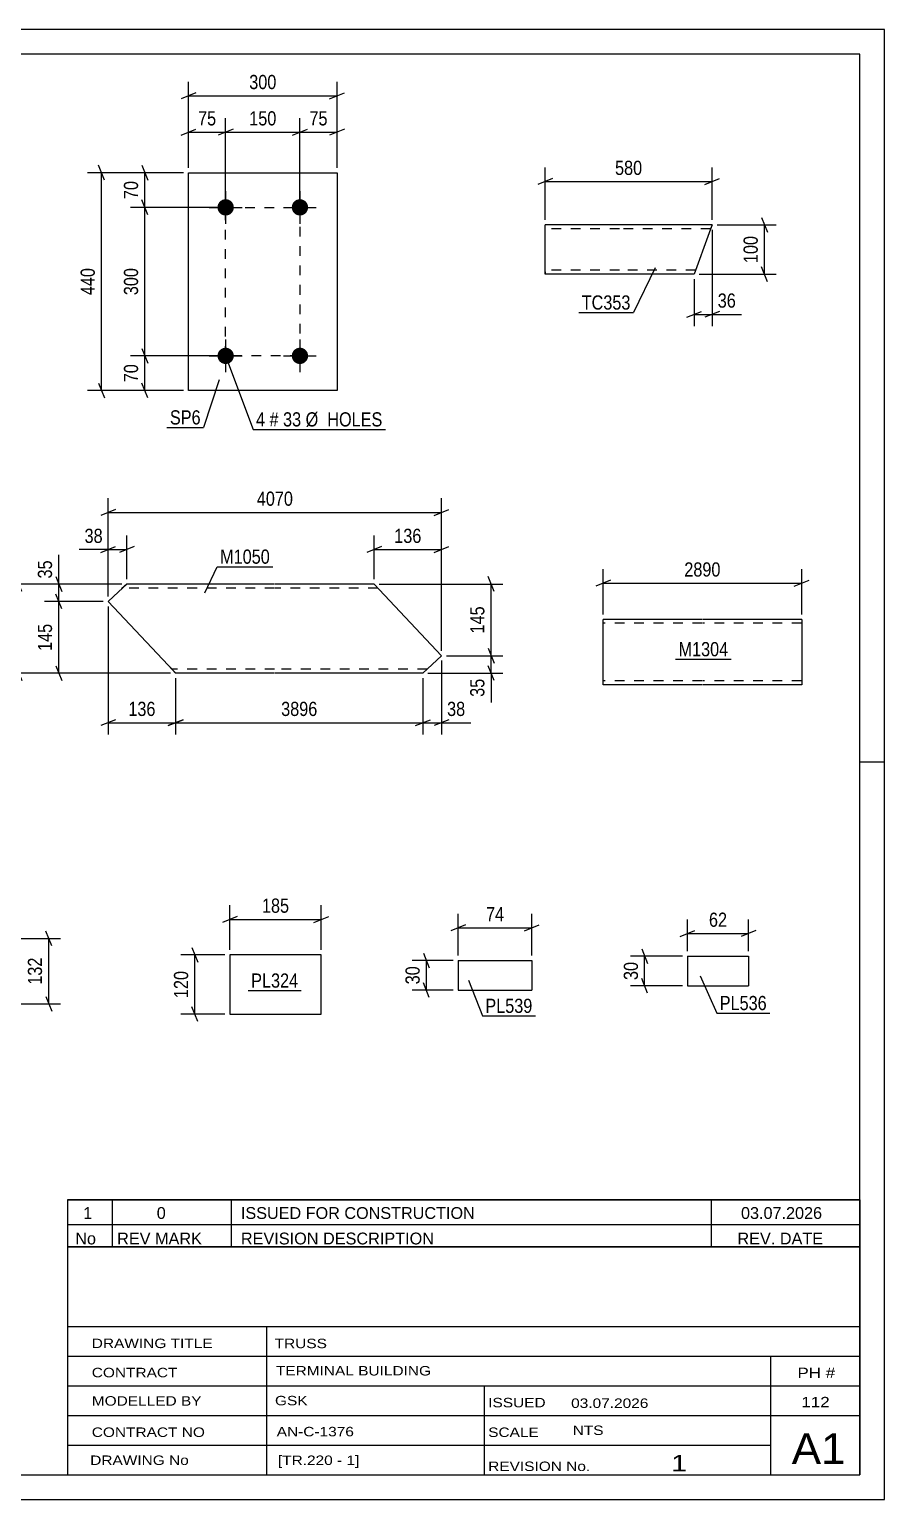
# Model space of a CAD drawing. Header units: millimetres. Extents: x 0 to 420, y 0 to 297.
# Drawn here: x 247.3 to 420, y 0 to 297 of the extents above; entities that cross this region are included whole.
import ezdxf

# ---------------------------------------------------------------- set-up
doc = ezdxf.new("R2010")
doc.units = ezdxf.units.MM
doc.linetypes.add('DXK_LINE_DOT2', pattern=[3.9198, 1.9599, -1.9599])
doc.styles.add('Arial Narrow', font='ARIALN.TTF', dxfattribs={"height": 0.2})

# ---------------------------------------------------------------- blocks, each defined once
blk = doc.blocks.new('Unknown-761545509-1163')
at = {"color": 5, "linetype": 'Continuous'}
for p, q in [((420, 297), (0, 297)), ((420, 0), (420, 297)), ((415, 292), (5, 292)), ((415, 5), (415, 292)), ((420, 149), (415, 149)), ((5, 5), (415, 5)), ((0, 0), (420, 0))]:
    blk.add_line(p, q, dxfattribs=at)
blk = doc.blocks.new('Unknown-761545509-11585')
at = {"color": 7, "linetype": 'Continuous'}
for p, q in [((255, 51.05), (255, 5)), ((255, 51.05), (415, 51.05)), ((415, 51), (415, 5)), ((255, 35), (415, 35)), ((295.14, 35), (295.14, 5)), ((255, 29), (415, 29)), ((397, 5.05), (397, 29.05)), ((255, 23), (415, 23)), ((339.14, 23), (339.14, 5)), ((255, 17), (415, 17)), ((255, 11), (397, 11)), ((255, 5), (415, 5))]:
    blk.add_line(p, q, dxfattribs=at)
at = {"color": 7, "style": 'Arial Narrow'}
for s, height, width, p in [('DRAWING TITLE', 1.9089, 1.425378, (259.88, 30.61)), ('TRUSS', 1.909, 1.425378, (296.81, 30.59)), ('TERMINAL BUILDING', 1.9089, 1.425378, (297.06, 25.07)), ('CONTRACT', 1.909, 1.425378, (259.88, 24.71)), ('MODELLED BY', 1.9089, 1.425378, (259.88, 18.98)), ('GSK', 1.909, 1.425378, (296.88, 19.04)), ('ISSUED', 1.909, 1.425378, (339.94, 18.64)), ('03.07.2026', 1.909, 1.425378, (356.69, 18.52)), ('CONTRACT NO', 1.9089, 1.425378, (259.88, 12.66)), ('AN-C-1376', 1.909, 1.425378, (297.23, 12.78)), ('SCALE', 1.909, 1.425378, (339.94, 12.65)), ('A1', 6.204, 1.25, (401.24, 7.2)), ('DRAWING No', 1.909, 1.425378, (259.56, 7)), ('[TR.220 - 1]', 1.9089, 1.425378, (297.46, 6.99)), ('1', 3.34, 1.5, (376.91, 5.68)), ('REVISION No.', 1.9089, 1.425378, (339.94, 5.77))]:
    blk.add_text(s, height=height, dxfattribs=dict(at, width=width)).set_placement(p)
at = {"color": 7, "linetype": 'Continuous', "style": 'Arial Narrow'}
for s, height, width, p in [('PH #', 2.1, 1.42538, (402.4, 24.55)), ('112', 2.1, 1.42538, (403.19, 18.65)), ('NTS', 1.909, 1.425378, (357, 13.05))]:
    blk.add_text(s, height=height, dxfattribs=dict(at, width=width)).set_placement(p)
blk = doc.blocks.new('Unknown-761545509-11586')
at = {"color": 7, "linetype": 'Continuous'}
for p, q in [((255, 60.55), (415, 60.55)), ((415, 60.55), (255, 60.55)), ((255, 60.55), (255, 55.55)), ((264, 60.55), (264, 55.55)), ((288, 60.55), (288, 55.55)), ((385, 60.55), (385, 55.55)), ((415, 60.55), (415, 55.55)), ((255, 55.55), (415, 55.55)), ((255, 55.55), (255, 51.05)), ((255, 55.55), (415, 55.55)), ((264, 55.55), (264, 51.05)), ((288, 55.55), (288, 51.05)), ((385, 55.55), (385, 51.05)), ((415, 55.55), (415, 51.05)), ((415, 51.05), (255, 51.05))]:
    blk.add_line(p, q, dxfattribs=at)
at = {"color": 7, "linetype": 'Continuous', "style": 'Arial Narrow'}
for s, height, width, p in [('1', 2.39, 1.196471, (258.16, 56.7)), ('0', 2.39, 1.196471, (273, 56.7)), ('ISSUED FOR CONSTRUCTION', 2.3861, 1.196471, (290, 56.7)), ('03.07.2026', 2.386, 1.196471, (391, 56.7)), ('No', 2.386, 1.2, (256.54, 51.55)), ('REV MARK', 2.386, 1.2, (265, 51.55)), ('REVISION DESCRIPTION', 2.3861, 1.2, (290, 51.55)), ('REV. DATE', 2.386, 1.2, (390.28, 51.55))]:
    blk.add_text(s, height=height, dxfattribs=dict(at, width=width)).set_placement(p)
blk = doc.blocks.new('Part-761545509-10624 - 10619')
at = {"color": 2, "linetype": 'Continuous'}
for p, q in [((366.44, 257.53), (351.44, 257.53)), ((351.44, 247.53), (351.44, 257.53)), ((385.18, 257.53), (366.54, 257.53)), ((384.59, 255.93), (381.54, 247.53)), ((385.18, 257.53), (384.59, 255.93)), ((366.44, 247.53), (351.44, 247.53)), ((381.54, 247.53), (366.54, 247.53))]:
    blk.add_line(p, q, dxfattribs=at)
at = {"color": 7, "linetype": 'DXK_LINE_DOT2'}
for p, q in [((366.44, 256.73), (351.44, 256.73)), ((384.88, 256.73), (366.54, 256.73)), ((385.13, 257.41), (384.59, 255.93)), ((366.44, 248.33), (351.44, 248.33)), ((351.44, 248), (351.44, 247.53)), ((381.83, 248.33), (366.54, 248.33))]:
    blk.add_line(p, q, dxfattribs=at)
blk = doc.blocks.new('Part-761545509-7765 - 7764')
at = {"color": 2, "linetype": 'Continuous'}
for p, q in [((266.96, 184.95), (265.26, 183.35)), ((296.81, 184.95), (266.96, 184.95)), ((316.91, 184.95), (296.91, 184.95)), ((316.91, 184.95), (330.52, 170.48)), ((265.26, 183.35), (263.2, 181.42)), ((275.31, 168.55), (263.2, 181.42)), ((326.76, 166.95), (330.52, 170.48)), ((276.81, 166.95), (275.31, 168.55)), ((296.81, 166.95), (276.81, 166.95)), ((326.76, 166.95), (296.91, 166.95))]:
    blk.add_line(p, q, dxfattribs=at)
at = {"color": 7, "linetype": 'DXK_LINE_DOT2'}
for p, q in [((266.96, 184.95), (265.91, 183.96)), ((296.81, 184.15), (266.11, 184.15)), ((317.66, 184.15), (296.91, 184.15)), ((276.7, 167.07), (275.31, 168.55)), ((296.81, 167.75), (276.06, 167.75)), ((327.61, 167.75), (296.91, 167.75))]:
    blk.add_line(p, q, dxfattribs=at)
blk = doc.blocks.new('Part-761545509-7749 - 7748')
at = {"color": 2, "linetype": 'Continuous'}
for p, q in [((383.16, 177.82), (363.16, 177.82)), ((363.16, 166.22), (363.16, 177.82)), ((403.26, 177.82), (383.26, 177.82)), ((403.26, 177.82), (403.26, 177.7)), ((403.26, 177.7), (403.26, 164.62)), ((363.16, 164.62), (363.16, 166.22)), ((383.16, 164.62), (363.16, 164.62)), ((403.26, 164.62), (383.26, 164.62))]:
    blk.add_line(p, q, dxfattribs=at)
at = {"color": 7, "linetype": 'DXK_LINE_DOT2'}
for p, q in [((383.16, 177.02), (363.16, 177.02)), ((403.26, 177.02), (383.26, 177.02)), ((363.16, 164.74), (363.16, 166.22)), ((363.16, 165.42), (363.16, 165.48)), ((383.16, 165.42), (363.16, 165.42)), ((403.26, 165.42), (383.26, 165.42)), ((403.26, 165.42), (403.26, 165.48))]:
    blk.add_line(p, q, dxfattribs=at)
blk = doc.blocks.new('Bolt-761545509-7835 - 7833')
at = {"linetype": 'Continuous'}
for points in [[(286.92, 262.7, -1), (286.92, 259.4, -1)], [(301.92, 262.7, -1), (301.92, 259.4, -1)], [(286.92, 232.7, -1), (286.92, 229.4, -1)], [(301.92, 232.7, -1), (301.92, 229.4, -1)]]:
    blk.add_hatch(color=1, dxfattribs=at).paths.add_polyline_path(points)
at = {"color": 1, "linetype": 'Continuous'}
for p, q in [((286.92, 264.35), (286.92, 257.75)), ((301.92, 264.35), (301.92, 257.75)), ((283.62, 261.05), (290.22, 261.05)), ((298.62, 261.05), (305.22, 261.05)), ((286.92, 234.35), (286.92, 227.75)), ((301.92, 234.35), (301.92, 227.75)), ((283.62, 231.05), (290.22, 231.05)), ((298.62, 231.05), (305.22, 231.05))]:
    blk.add_line(p, q, dxfattribs=at)
blk = doc.blocks.new('Part-761545509-7834 - 7833')
at = {"color": 2, "linetype": 'Continuous'}
for p, q in [((279.42, 224.05), (279.42, 268.05)), ((279.42, 268.05), (309.42, 268.05)), ((309.42, 268.05), (309.42, 224.05)), ((309.42, 224.05), (279.42, 224.05))]:
    blk.add_line(p, q, dxfattribs=at)
blk = doc.blocks.new('Part-761545509-7890 - 7889')
at = {"color": 2, "linetype": 'Continuous'}
for p, q in [((287.75, 110.05), (287.75, 98.05)), ((306.23, 110.05), (287.75, 110.05)), ((306.23, 98.05), (306.23, 110.05)), ((287.75, 98.05), (306.23, 98.05))]:
    blk.add_line(p, q, dxfattribs=at)
blk = doc.blocks.new('Part-761545509-7904 - 7903')
at = {"color": 2, "linetype": 'Continuous'}
for p, q in [((380.2, 109.78), (380.2, 103.78)), ((380.2, 109.78), (392.51, 109.78)), ((392.51, 109.78), (392.51, 103.78)), ((380.2, 103.78), (392.51, 103.78))]:
    blk.add_line(p, q, dxfattribs=at)
blk = doc.blocks.new('Part-761545509-7912 - 7911')
at = {"color": 2, "linetype": 'Continuous'}
for p, q in [((333.89, 108.91), (333.89, 102.91)), ((333.89, 108.91), (348.77, 108.91)), ((348.77, 108.91), (348.77, 102.91)), ((333.89, 102.91), (348.77, 102.91))]:
    blk.add_line(p, q, dxfattribs=at)
blk = doc.blocks.new('Rectangle-761545509-9898 - 7833')
at = {"color": 1, "linetype": 'DXK_LINE_DOT2'}
blk.add_lwpolyline([(286.92, 261.05), (301.92, 261.05), (301.92, 231.05), (286.92, 231.05), (286.92, 261.05)], close=True, dxfattribs=at)
blk = doc.blocks.new('StraightDimension-761545509-10675 - 10619')
at = {"color": 7, "linetype": 'Continuous'}
for p, q in [((351.44, 258.53), (351.44, 269.1)), ((385.18, 258.53), (385.18, 269.1)), ((352.94, 266.85), (349.94, 265.65)), ((351.44, 266.25), (385.18, 266.25)), ((383.68, 265.65), (386.68, 266.85))]:
    blk.add_line(p, q, dxfattribs=at)
at = {"color": 0}
blk.add_wipeout([(371.65, 267), (371.65, 271.2), (364.96, 271.2), (364.96, 267)], dxfattribs=at)
at = {"color": 3, "style": 'Arial Narrow'}
blk.add_text('580', height=2.863, dxfattribs=at).set_placement((365.56, 267.6))
blk = doc.blocks.new('StraightDimension-761545509-10686 - 10619')
at = {"color": 7, "linetype": 'Continuous'}
for p, q in [((385.18, 256.53), (385.18, 237.04)), ((381.54, 246.53), (381.54, 237.04)), ((380.04, 238.84), (383.04, 240.04)), ((381.54, 239.44), (385.18, 239.44)), ((386.68, 240.04), (383.68, 238.84))]:
    blk.add_line(p, q, dxfattribs=at)
at = {"color": 0}
blk.add_wipeout([(390.56, 240.19), (390.56, 244.39), (385.7, 244.39), (385.7, 240.19)], dxfattribs=at)
at = {"color": 7, "linetype": 'Continuous'}
blk.add_line((385.18, 239.44), (391.08, 239.44), dxfattribs=at)
blk.add_line((385.18, 239.44), (391.08, 239.44), dxfattribs=at)
at = {"color": 3, "style": 'Arial Narrow'}
blk.add_text('36', height=2.863, dxfattribs=at).set_placement((386.3, 240.79))
blk = doc.blocks.new('StraightDimension-761545509-10701 - 10619')
at = {"color": 7, "linetype": 'Continuous'}
for p, q in [((395.13, 259.03), (396.33, 256.03)), ((386.18, 257.53), (398.13, 257.53)), ((395.73, 247.53), (395.73, 257.53)), ((382.54, 247.53), (398.13, 247.53)), ((396.33, 246.03), (395.13, 249.03))]:
    blk.add_line(p, q, dxfattribs=at)
at = {"color": 0}
blk.add_wipeout([(394.98, 255.87), (390.78, 255.87), (390.78, 249.19), (394.98, 249.19)], dxfattribs=at)
at = {"color": 3, "style": 'Arial Narrow'}
blk.add_text('100', height=2.863, rotation=90.0002, dxfattribs=at).set_placement((394.38, 249.79))
blk = doc.blocks.new('StraightDimension-761545509-10763 - 10666')
at = {"color": 7, "linetype": 'Continuous'}
for p, q in [((241.41, 113.35), (253.58, 113.35)), ((251.78, 111.85), (250.58, 114.85)), ((251.18, 100.15), (251.18, 113.35)), ((250.58, 101.65), (251.78, 98.65)), ((236.6, 100.15), (253.58, 100.15))]:
    blk.add_line(p, q, dxfattribs=at)
at = {"color": 0}
blk.add_wipeout([(250.43, 110.09), (246.23, 110.09), (246.23, 103.41), (250.43, 103.41)], dxfattribs=at)
at = {"color": 3, "style": 'Arial Narrow'}
blk.add_text('132', height=2.863, rotation=90.0002, dxfattribs=at).set_placement((249.83, 104.01))
blk = doc.blocks.new('StraightDimension-761545509-8070 - 7764')
at = {"color": 7, "linetype": 'Continuous'}
for p, q in [((331.52, 170.48), (342.92, 170.48)), ((339.92, 171.98), (341.12, 168.98)), ((340.52, 166.95), (340.52, 170.48)), ((327.76, 166.95), (342.92, 166.95)), ((341.12, 165.45), (339.92, 168.45))]:
    blk.add_line(p, q, dxfattribs=at)
at = {"color": 0}
blk.add_wipeout([(339.77, 166.43), (335.57, 166.43), (335.57, 161.57), (339.77, 161.57)], dxfattribs=at)
at = {"color": 7, "linetype": 'Continuous'}
blk.add_line((340.52, 166.95), (340.52, 161.04), dxfattribs=at)
blk.add_line((340.52, 166.95), (340.52, 161.04), dxfattribs=at)
at = {"color": 3, "style": 'Arial Narrow'}
blk.add_text('35', height=2.863, rotation=90.0002, dxfattribs=at).set_placement((339.17, 162.17))
blk = doc.blocks.new('StraightDimension-761545509-8062 - 7764')
at = {"color": 7, "linetype": 'Continuous'}
for p, q in [((262.2, 181.42), (250.35, 181.42)), ((253.8, 179.92), (252.6, 182.92)), ((253.2, 166.95), (253.2, 181.42)), ((275.81, 166.95), (250.35, 166.95)), ((252.6, 168.45), (253.8, 165.45))]:
    blk.add_line(p, q, dxfattribs=at)
at = {"color": 0}
blk.add_wipeout([(252.45, 177.53), (248.25, 177.53), (248.25, 170.84), (252.45, 170.84)], dxfattribs=at)
at = {"color": 3, "style": 'Arial Narrow'}
blk.add_text('145', height=2.863, rotation=90.0002, dxfattribs=at).set_placement((251.85, 171.44))
blk = doc.blocks.new('StraightDimension-761545509-10343 - 7764')
at = {"color": 7, "linetype": 'Continuous'}
for p, q in [((276.81, 165.95), (276.81, 154.55)), ((326.76, 165.95), (326.76, 154.55)), ((278.31, 157.55), (275.31, 156.35)), ((325.26, 156.35), (328.26, 157.55)), ((276.81, 156.95), (326.76, 156.95))]:
    blk.add_line(p, q, dxfattribs=at)
at = {"color": 0}
blk.add_wipeout([(306.04, 157.7), (306.04, 161.9), (297.53, 161.9), (297.53, 157.7)], dxfattribs=at)
at = {"color": 3, "style": 'Arial Narrow'}
blk.add_text('3896', height=2.863, dxfattribs=at).set_placement((298.13, 158.3))
blk = doc.blocks.new('StraightDimension-761545509-8057 - 7764')
at = {"color": 7, "linetype": 'Continuous'}
for p, q in [((263.2, 182.42), (263.2, 194.76)), ((266.96, 185.95), (266.96, 194.76)), ((261.7, 191.31), (264.7, 192.51)), ((263.2, 191.91), (266.96, 191.91)), ((268.46, 192.51), (265.46, 191.31))]:
    blk.add_line(p, q, dxfattribs=at)
at = {"color": 0}
blk.add_wipeout([(262.68, 192.66), (262.68, 196.86), (257.82, 196.86), (257.82, 192.66)], dxfattribs=at)
at = {"color": 7, "linetype": 'Continuous'}
blk.add_line((263.2, 191.91), (257.3, 191.91), dxfattribs=at)
blk.add_line((263.2, 191.91), (257.3, 191.91), dxfattribs=at)
at = {"color": 3, "style": 'Arial Narrow'}
blk.add_text('38', height=2.863, dxfattribs=at).set_placement((258.42, 193.26))
blk = doc.blocks.new('StraightDimension-761545509-10344 - 7764')
at = {"color": 7, "linetype": 'Continuous'}
for p, q in [((263.2, 180.42), (263.2, 154.55)), ((276.81, 165.95), (276.81, 154.55)), ((264.7, 157.55), (261.7, 156.35)), ((275.31, 156.35), (278.31, 157.55)), ((263.2, 156.95), (276.81, 156.95))]:
    blk.add_line(p, q, dxfattribs=at)
at = {"color": 0}
blk.add_wipeout([(273.35, 157.7), (273.35, 161.9), (266.66, 161.9), (266.66, 157.7)], dxfattribs=at)
at = {"color": 3, "style": 'Arial Narrow'}
blk.add_text('136', height=2.863, dxfattribs=at).set_placement((267.26, 158.3))
blk = doc.blocks.new('StraightDimension-761545509-8069 - 7764')
at = {"color": 7, "linetype": 'Continuous'}
for p, q in [((317.91, 184.95), (342.92, 184.95)), ((341.12, 183.45), (339.92, 186.45)), ((340.52, 170.48), (340.52, 184.95)), ((331.52, 170.48), (342.92, 170.48)), ((339.92, 171.98), (341.12, 168.98))]:
    blk.add_line(p, q, dxfattribs=at)
at = {"color": 0}
blk.add_wipeout([(339.77, 181.06), (335.57, 181.06), (335.57, 174.37), (339.77, 174.37)], dxfattribs=at)
at = {"color": 3, "style": 'Arial Narrow'}
blk.add_text('145', height=2.863, rotation=90.0002, dxfattribs=at).set_placement((339.17, 174.97))
blk = doc.blocks.new('StraightDimension-761545509-8061 - 7764')
at = {"color": 7, "linetype": 'Continuous'}
for p, q in [((265.96, 184.95), (250.35, 184.95)), ((252.6, 186.45), (253.8, 183.45)), ((253.2, 181.42), (253.2, 184.95)), ((262.2, 181.42), (250.35, 181.42)), ((253.8, 179.92), (252.6, 182.92))]:
    blk.add_line(p, q, dxfattribs=at)
at = {"color": 0}
blk.add_wipeout([(252.45, 190.33), (248.25, 190.33), (248.25, 185.48), (252.45, 185.48)], dxfattribs=at)
at = {"color": 7, "linetype": 'Continuous'}
blk.add_line((253.2, 184.95), (253.2, 190.86), dxfattribs=at)
blk.add_line((253.2, 184.95), (253.2, 190.86), dxfattribs=at)
at = {"color": 3, "style": 'Arial Narrow'}
blk.add_text('35', height=2.863, rotation=90.0002, dxfattribs=at).set_placement((251.85, 186.08))
blk = doc.blocks.new('StraightDimension-761545509-8053 - 7764')
at = {"color": 7, "linetype": 'Continuous'}
for p, q in [((316.91, 185.95), (316.91, 194.76)), ((330.52, 171.48), (330.52, 194.76)), ((318.41, 192.51), (315.41, 191.31)), ((316.91, 191.91), (330.52, 191.91)), ((329.02, 191.31), (332.02, 192.51))]:
    blk.add_line(p, q, dxfattribs=at)
at = {"color": 0}
blk.add_wipeout([(327.06, 192.66), (327.06, 196.86), (320.37, 196.86), (320.37, 192.66)], dxfattribs=at)
at = {"color": 3, "style": 'Arial Narrow'}
blk.add_text('136', height=2.863, dxfattribs=at).set_placement((320.97, 193.26))
blk = doc.blocks.new('StraightDimension-761545509-8077 - 7764')
at = {"color": 7, "linetype": 'Continuous'}
for p, q in [((263.2, 182.42), (263.2, 202.27)), ((330.52, 171.48), (330.52, 202.27)), ((264.7, 200.02), (261.7, 198.82)), ((263.2, 199.42), (330.52, 199.42)), ((329.02, 198.82), (332.02, 200.02))]:
    blk.add_line(p, q, dxfattribs=at)
at = {"color": 0}
blk.add_wipeout([(301.12, 200.17), (301.12, 204.37), (292.61, 204.37), (292.61, 200.17)], dxfattribs=at)
at = {"color": 3, "style": 'Arial Narrow'}
blk.add_text('4070', height=2.863, dxfattribs=at).set_placement((293.21, 200.77))
blk = doc.blocks.new('StraightDimension-761545509-10112 - 7764')
at = {"color": 7, "linetype": 'Continuous'}
for p, q in [((265.96, 184.95), (242.32, 184.95)), ((245.77, 183.45), (244.57, 186.45)), ((245.17, 166.95), (245.17, 184.95)), ((275.81, 166.95), (242.32, 166.95)), ((244.57, 168.45), (245.77, 165.45))]:
    blk.add_line(p, q, dxfattribs=at)
at = {"color": 0}
blk.add_wipeout([(244.42, 179.29), (240.22, 179.29), (240.22, 172.61), (244.42, 172.61)], dxfattribs=at)
at = {"color": 3, "style": 'Arial Narrow'}
blk.add_text('180', height=2.863, rotation=90.0002, dxfattribs=at).set_placement((243.82, 173.21))
blk = doc.blocks.new('StraightDimension-761545509-10342 - 7764')
at = {"color": 7, "linetype": 'Continuous'}
for p, q in [((330.52, 169.48), (330.52, 154.55)), ((326.76, 165.95), (326.76, 154.55)), ((325.26, 156.35), (328.26, 157.55)), ((332.02, 157.55), (329.02, 156.35)), ((326.76, 156.95), (330.52, 156.95))]:
    blk.add_line(p, q, dxfattribs=at)
at = {"color": 0}
blk.add_wipeout([(335.9, 157.7), (335.9, 161.9), (331.04, 161.9), (331.04, 157.7)], dxfattribs=at)
at = {"color": 7, "linetype": 'Continuous'}
blk.add_line((330.52, 156.95), (336.42, 156.95), dxfattribs=at)
blk.add_line((330.52, 156.95), (336.42, 156.95), dxfattribs=at)
at = {"color": 3, "style": 'Arial Narrow'}
blk.add_text('38', height=2.863, dxfattribs=at).set_placement((331.64, 158.3))
blk = doc.blocks.new('StraightDimension-761545509-8011 - 7748')
at = {"color": 7, "linetype": 'Continuous'}
for p, q in [((363.16, 178.82), (363.16, 187.97)), ((403.26, 178.82), (403.26, 187.97)), ((364.66, 185.72), (361.66, 184.52)), ((363.16, 185.12), (403.26, 185.12)), ((401.76, 184.52), (404.76, 185.72))]:
    blk.add_line(p, q, dxfattribs=at)
at = {"color": 0}
blk.add_wipeout([(387.47, 185.87), (387.47, 190.07), (378.95, 190.07), (378.95, 185.87)], dxfattribs=at)
at = {"color": 3, "style": 'Arial Narrow'}
blk.add_text('2890', height=2.863, dxfattribs=at).set_placement((379.55, 186.47))
blk = doc.blocks.new('StraightDimension-761545509-8145 - 7833')
at = {"color": 7, "linetype": 'Continuous'}
for p, q in [((278.42, 268.05), (267.73, 268.05)), ((269.98, 269.55), (271.18, 266.55)), ((270.58, 261.05), (270.58, 268.05)), ((271.18, 259.55), (269.98, 262.55)), ((285.92, 261.05), (267.73, 261.05))]:
    blk.add_line(p, q, dxfattribs=at)
at = {"color": 0}
blk.add_wipeout([(269.83, 266.98), (265.63, 266.98), (265.63, 262.12), (269.83, 262.12)], dxfattribs=at)
at = {"color": 3, "style": 'Arial Narrow'}
blk.add_text('70', height=2.863, rotation=90.0002, dxfattribs=at).set_placement((269.23, 262.72))
blk = doc.blocks.new('StraightDimension-761545509-8161 - 7833')
at = {"color": 7, "linetype": 'Continuous'}
for p, q in [((300.42, 275.65), (303.42, 276.85)), ((301.92, 262.05), (301.92, 279.1)), ((301.92, 276.25), (309.42, 276.25)), ((310.92, 276.85), (307.92, 275.65)), ((309.42, 269.05), (309.42, 279.1))]:
    blk.add_line(p, q, dxfattribs=at)
at = {"color": 0}
blk.add_wipeout([(308.1, 277), (308.1, 281.2), (303.24, 281.2), (303.24, 277)], dxfattribs=at)
at = {"color": 3, "style": 'Arial Narrow'}
blk.add_text('75', height=2.863, dxfattribs=at).set_placement((303.84, 277.6))
blk = doc.blocks.new('StraightDimension-761545509-8157 - 7833')
at = {"color": 7, "linetype": 'Continuous'}
for p, q in [((278.42, 268.05), (258.99, 268.05)), ((262.44, 266.55), (261.24, 269.55)), ((261.84, 224.05), (261.84, 268.05)), ((278.42, 224.05), (258.99, 224.05)), ((261.24, 225.55), (262.44, 222.55))]:
    blk.add_line(p, q, dxfattribs=at)
at = {"color": 0}
blk.add_wipeout([(261.09, 249.39), (256.89, 249.39), (256.89, 242.71), (261.09, 242.71)], dxfattribs=at)
at = {"color": 3, "style": 'Arial Narrow'}
blk.add_text('440', height=2.863, rotation=90.0002, dxfattribs=at).set_placement((260.49, 243.31))
blk = doc.blocks.new('StraightDimension-761545509-8146 - 7833')
at = {"color": 7, "linetype": 'Continuous'}
for p, q in [((271.18, 259.55), (269.98, 262.55)), ((285.92, 261.05), (267.73, 261.05)), ((270.58, 231.05), (270.58, 261.05)), ((269.98, 232.55), (271.18, 229.55)), ((285.92, 231.05), (267.73, 231.05))]:
    blk.add_line(p, q, dxfattribs=at)
at = {"color": 0}
blk.add_wipeout([(269.83, 249.39), (265.63, 249.39), (265.63, 242.71), (269.83, 242.71)], dxfattribs=at)
at = {"color": 3, "style": 'Arial Narrow'}
blk.add_text('300', height=2.863, rotation=90.0002, dxfattribs=at).set_placement((269.23, 243.31))
blk = doc.blocks.new('StraightDimension-761545509-8147 - 7833')
at = {"color": 7, "linetype": 'Continuous'}
for p, q in [((269.98, 232.55), (271.18, 229.55)), ((285.92, 231.05), (267.73, 231.05)), ((270.58, 224.05), (270.58, 231.05)), ((278.42, 224.05), (267.73, 224.05)), ((271.18, 222.55), (269.98, 225.55))]:
    blk.add_line(p, q, dxfattribs=at)
at = {"color": 0}
blk.add_wipeout([(269.83, 229.98), (265.63, 229.98), (265.63, 225.12), (269.83, 225.12)], dxfattribs=at)
at = {"color": 3, "style": 'Arial Narrow'}
blk.add_text('70', height=2.863, rotation=90.0002, dxfattribs=at).set_placement((269.23, 225.72))
blk = doc.blocks.new('StraightDimension-761545509-8162 - 7833')
at = {"color": 7, "linetype": 'Continuous'}
for p, q in [((288.42, 276.85), (285.42, 275.65)), ((286.92, 262.05), (286.92, 279.1)), ((286.92, 276.25), (301.92, 276.25)), ((300.42, 275.65), (303.42, 276.85)), ((301.92, 262.05), (301.92, 279.1))]:
    blk.add_line(p, q, dxfattribs=at)
at = {"color": 0}
blk.add_wipeout([(297.76, 277), (297.76, 281.2), (291.08, 281.2), (291.08, 277)], dxfattribs=at)
at = {"color": 3, "style": 'Arial Narrow'}
blk.add_text('150', height=2.863, dxfattribs=at).set_placement((291.68, 277.6))
blk = doc.blocks.new('StraightDimension-761545509-8163 - 7833')
at = {"color": 7, "linetype": 'Continuous'}
for p, q in [((277.92, 275.65), (280.92, 276.85)), ((279.42, 269.05), (279.42, 279.1)), ((279.42, 276.25), (286.92, 276.25)), ((288.42, 276.85), (285.42, 275.65)), ((286.92, 262.05), (286.92, 279.1))]:
    blk.add_line(p, q, dxfattribs=at)
at = {"color": 0}
blk.add_wipeout([(285.6, 277), (285.6, 281.2), (280.74, 281.2), (280.74, 277)], dxfattribs=at)
at = {"color": 3, "style": 'Arial Narrow'}
blk.add_text('75', height=2.863, dxfattribs=at).set_placement((281.34, 277.6))
blk = doc.blocks.new('StraightDimension-761545509-8173 - 7833')
at = {"color": 7, "linetype": 'Continuous'}
for p, q in [((279.42, 269.05), (279.42, 286.44)), ((309.42, 269.05), (309.42, 286.44)), ((280.92, 284.19), (277.92, 282.99)), ((279.42, 283.59), (309.42, 283.59)), ((307.92, 282.99), (310.92, 284.19))]:
    blk.add_line(p, q, dxfattribs=at)
at = {"color": 0}
blk.add_wipeout([(297.76, 284.34), (297.76, 288.54), (291.08, 288.54), (291.08, 284.34)], dxfattribs=at)
at = {"color": 3, "style": 'Arial Narrow'}
blk.add_text('300', height=2.863, dxfattribs=at).set_placement((291.68, 284.94))
blk = doc.blocks.new('StraightDimension-761545509-8237 - 7889')
at = {"color": 7, "linetype": 'Continuous'}
for p, q in [((286.75, 110.05), (277.84, 110.05)), ((280.09, 111.55), (281.29, 108.55)), ((280.69, 98.05), (280.69, 110.05)), ((286.75, 98.05), (277.84, 98.05)), ((281.29, 96.55), (280.09, 99.55))]:
    blk.add_line(p, q, dxfattribs=at)
at = {"color": 0}
blk.add_wipeout([(279.94, 107.39), (275.74, 107.39), (275.74, 100.71), (279.94, 100.71)], dxfattribs=at)
at = {"color": 3, "style": 'Arial Narrow'}
blk.add_text('120', height=2.863, rotation=90.0002, dxfattribs=at).set_placement((279.34, 101.31))
blk = doc.blocks.new('StraightDimension-761545509-8241 - 7889')
at = {"color": 7, "linetype": 'Continuous'}
for p, q in [((287.75, 111.05), (287.75, 120.05)), ((306.23, 111.05), (306.23, 120.05)), ((289.25, 117.8), (286.25, 116.6)), ((287.75, 117.2), (306.23, 117.2)), ((304.73, 116.6), (307.73, 117.8))]:
    blk.add_line(p, q, dxfattribs=at)
at = {"color": 0}
blk.add_wipeout([(300.33, 117.95), (300.33, 122.15), (293.65, 122.15), (293.65, 117.95)], dxfattribs=at)
at = {"color": 3, "style": 'Arial Narrow'}
blk.add_text('185', height=2.863, dxfattribs=at).set_placement((294.25, 118.55))
blk = doc.blocks.new('StraightDimension-761545509-8249 - 7903')
at = {"color": 7, "linetype": 'Continuous'}
for p, q in [((380.2, 110.78), (380.2, 117.21)), ((392.51, 110.78), (392.51, 117.21)), ((378.7, 113.76), (381.7, 114.96)), ((380.2, 114.36), (392.51, 114.36)), ((394.01, 114.96), (391.01, 113.76))]:
    blk.add_line(p, q, dxfattribs=at)
at = {"color": 0}
blk.add_wipeout([(388.79, 115.11), (388.79, 119.31), (383.93, 119.31), (383.93, 115.11)], dxfattribs=at)
at = {"color": 3, "style": 'Arial Narrow'}
blk.add_text('62', height=2.863, dxfattribs=at).set_placement((384.53, 115.71))
blk = doc.blocks.new('StraightDimension-761545509-8245 - 7903')
at = {"color": 7, "linetype": 'Continuous'}
for p, q in [((370.94, 111.28), (372.14, 108.28)), ((379.2, 109.78), (368.69, 109.78)), ((371.54, 103.78), (371.54, 109.78)), ((372.14, 102.28), (370.94, 105.28)), ((379.2, 103.78), (368.69, 103.78))]:
    blk.add_line(p, q, dxfattribs=at)
at = {"color": 0}
blk.add_wipeout([(370.79, 109.21), (366.59, 109.21), (366.59, 104.36), (370.79, 104.36)], dxfattribs=at)
at = {"color": 3, "style": 'Arial Narrow'}
blk.add_text('30', height=2.863, rotation=90.0002, dxfattribs=at).set_placement((370.19, 104.96))
blk = doc.blocks.new('StraightDimension-761545509-8253 - 7911')
at = {"color": 7, "linetype": 'Continuous'}
for p, q in [((326.85, 110.41), (328.05, 107.41)), ((332.89, 108.91), (324.6, 108.91)), ((327.45, 102.91), (327.45, 108.91)), ((328.05, 101.41), (326.85, 104.41)), ((332.89, 102.91), (324.6, 102.91))]:
    blk.add_line(p, q, dxfattribs=at)
at = {"color": 0}
blk.add_wipeout([(326.7, 108.34), (322.5, 108.34), (322.5, 103.49), (326.7, 103.49)], dxfattribs=at)
at = {"color": 3, "style": 'Arial Narrow'}
blk.add_text('30', height=2.863, rotation=90.0002, dxfattribs=at).set_placement((326.1, 104.09))
blk = doc.blocks.new('StraightDimension-761545509-8257 - 7911')
at = {"color": 7, "linetype": 'Continuous'}
for p, q in [((335.39, 116.09), (332.39, 114.89)), ((333.89, 109.91), (333.89, 118.34)), ((347.27, 114.89), (350.27, 116.09)), ((348.77, 109.91), (348.77, 118.34)), ((333.89, 115.49), (348.77, 115.49))]:
    blk.add_line(p, q, dxfattribs=at)
at = {"color": 0}
blk.add_wipeout([(343.76, 116.24), (343.76, 120.44), (338.9, 120.44), (338.9, 116.24)], dxfattribs=at)
at = {"color": 3, "style": 'Arial Narrow'}
blk.add_text('74', height=2.863, dxfattribs=at).set_placement((339.5, 116.84))
blk = doc.blocks.new('Mark-761545509-10715 - 10619')
at = {"color": 0}
blk.add_wipeout([(368.69, 240.4), (368.69, 243.4), (358.82, 243.4), (358.82, 240.4)], dxfattribs=at)
blk.add_wipeout([(368.69, 240.4), (368.69, 243.4), (358.82, 243.4), (358.82, 240.4)], dxfattribs=at)
at = {"color": 30, "linetype": 'Continuous'}
for p in [(373.68, 248.81), (358.22, 239.8)]:
    blk.add_line(p, (369.29, 239.8), dxfattribs=at)
at = {"color": 3, "style": 'Arial Narrow'}
blk.add_text('TC353', height=2.863, dxfattribs=at).set_placement((358.82, 240.4))
blk = doc.blocks.new('Mark-761545509-8332 - 7764')
at = {"color": 0}
blk.add_wipeout([(295.85, 189.06), (295.85, 192.06), (285.8, 192.06), (285.8, 189.06)], dxfattribs=at)
blk.add_wipeout([(295.85, 189.06), (295.85, 192.06), (285.8, 192.06), (285.8, 189.06)], dxfattribs=at)
at = {"color": 30, "linetype": 'Continuous'}
for p, q in [((282.69, 183.2), (285.2, 188.46)), ((285.2, 188.46), (296.45, 188.46))]:
    blk.add_line(p, q, dxfattribs=at)
at = {"color": 3, "style": 'Arial Narrow'}
blk.add_text('M1050', height=2.863, dxfattribs=at).set_placement((285.8, 189.06))
blk = doc.blocks.new('Mark-761545509-8326 - 7748')
at = {"color": 0}
blk.add_wipeout([(388.43, 170.37), (388.43, 173.37), (378.38, 173.37), (378.38, 170.37)], dxfattribs=at)
blk.add_wipeout([(388.43, 170.37), (388.43, 173.37), (378.38, 173.37), (378.38, 170.37)], dxfattribs=at)
at = {"color": 30, "linetype": 'Continuous'}
blk.add_line((377.78, 169.77), (389.03, 169.77), dxfattribs=at)
at = {"color": 3, "style": 'Arial Narrow'}
blk.add_text('M1304', height=2.863, dxfattribs=at).set_placement((378.38, 170.37))
blk = doc.blocks.new('Mark-761545509-8360 - 7833')
at = {"color": 0}
blk.add_wipeout([(281.87, 217.19), (281.87, 220.19), (275.66, 220.19), (275.66, 217.19)], dxfattribs=at)
blk.add_wipeout([(281.87, 217.19), (281.87, 220.19), (275.66, 220.19), (275.66, 217.19)], dxfattribs=at)
at = {"color": 30, "linetype": 'Continuous'}
for p in [(285.62, 226.2), (275.06, 216.59)]:
    blk.add_line(p, (282.47, 216.59), dxfattribs=at)
at = {"color": 3, "style": 'Arial Narrow'}
blk.add_text('SP6', height=2.863, dxfattribs=at).set_placement((275.66, 217.19))
blk = doc.blocks.new('Mark-761545509-8363 - 7833')
at = {"color": 0}
blk.add_wipeout([(294.88, 216.79), (294.88, 219.79), (293.05, 219.79), (293.05, 216.79)], dxfattribs=at)
blk.add_wipeout([(294.88, 216.79), (294.88, 219.79), (293.05, 219.79), (293.05, 216.79)], dxfattribs=at)
at = {"color": 7, "linetype": 'Continuous'}
blk.add_line((286.92, 231.05), (292.45, 216.19), dxfattribs=at)
at = {"color": 0}
blk.add_wipeout([(297.61, 216.79), (297.61, 219.79), (295.78, 219.79), (295.78, 216.79)], dxfattribs=at)
blk.add_wipeout([(297.61, 216.79), (297.61, 219.79), (295.78, 219.79), (295.78, 216.79)], dxfattribs=at)
at = {"color": 3, "style": 'Arial Narrow'}
blk.add_text('4', height=2.86, dxfattribs=at).set_placement((293.05, 216.79))
at = {"color": 0}
blk.add_wipeout([(302.17, 216.79), (302.17, 219.79), (298.51, 219.79), (298.51, 216.79)], dxfattribs=at)
blk.add_wipeout([(302.17, 216.79), (302.17, 219.79), (298.51, 219.79), (298.51, 216.79)], dxfattribs=at)
at = {"color": 3, "style": 'Arial Narrow'}
blk.add_text('#', height=2.86, dxfattribs=at).set_placement((295.78, 216.79))
at = {"color": 0}
blk.add_wipeout([(318.59, 216.79), (318.59, 219.79), (303.07, 219.79), (303.07, 216.79)], dxfattribs=at)
blk.add_wipeout([(318.59, 216.79), (318.59, 219.79), (303.07, 219.79), (303.07, 216.79)], dxfattribs=at)
at = {"color": 7, "linetype": 'Continuous'}
blk.add_line((292.45, 216.19), (319.19, 216.19), dxfattribs=at)
at = {"color": 3, "style": 'Arial Narrow'}
for s, p in [('33', (298.51, 216.79)), ('Ø  HOLES', (303.07, 216.79))]:
    blk.add_text(s, height=2.863, dxfattribs=at).set_placement(p)
blk = doc.blocks.new('Mark-761545509-8368 - 7889')
at = {"color": 0}
blk.add_wipeout([(301.58, 103.42), (301.58, 106.42), (292.07, 106.42), (292.07, 103.42)], dxfattribs=at)
blk.add_wipeout([(301.58, 103.42), (301.58, 106.42), (292.07, 106.42), (292.07, 103.42)], dxfattribs=at)
at = {"color": 30, "linetype": 'Continuous'}
blk.add_line((291.47, 102.82), (302.18, 102.82), dxfattribs=at)
at = {"color": 3, "style": 'Arial Narrow'}
blk.add_text('PL324', height=2.863, dxfattribs=at).set_placement((292.07, 103.42))
blk = doc.blocks.new('Mark-761545509-8371 - 7903')
at = {"color": 0}
blk.add_wipeout([(396.21, 98.88), (396.21, 101.88), (386.7, 101.88), (386.7, 98.88)], dxfattribs=at)
blk.add_wipeout([(396.21, 98.88), (396.21, 101.88), (386.7, 101.88), (386.7, 98.88)], dxfattribs=at)
at = {"color": 30, "linetype": 'Continuous'}
for p, q in [((382.78, 105.84), (386.1, 98.28)), ((386.1, 98.28), (396.81, 98.28))]:
    blk.add_line(p, q, dxfattribs=at)
at = {"color": 3, "style": 'Arial Narrow'}
blk.add_text('PL536', height=2.863, dxfattribs=at).set_placement((386.7, 98.88))
blk = doc.blocks.new('Mark-761545509-8374 - 7911')
at = {"color": 0}
blk.add_wipeout([(348.87, 98.32), (348.87, 101.32), (339.37, 101.32), (339.37, 98.32)], dxfattribs=at)
blk.add_wipeout([(348.87, 98.32), (348.87, 101.32), (339.37, 101.32), (339.37, 98.32)], dxfattribs=at)
at = {"color": 30, "linetype": 'Continuous'}
for p, q in [((335.99, 104.94), (338.77, 97.72)), ((338.77, 97.72), (349.47, 97.72))]:
    blk.add_line(p, q, dxfattribs=at)
at = {"color": 3, "style": 'Arial Narrow'}
blk.add_text('PL539', height=2.863, dxfattribs=at).set_placement((339.37, 98.32))

msp = doc.modelspace()

# ---------------------------------------------------------------- block references
for name in ['Unknown-761545509-1163', 'Part-761545509-7834 - 7833', 'Bolt-761545509-7835 - 7833', 'Rectangle-761545509-9898 - 7833', 'Part-761545509-10624 - 10619', 'Part-761545509-7765 - 7764', 'Part-761545509-7749 - 7748', 'Part-761545509-7890 - 7889', 'Part-761545509-7912 - 7911', 'Part-761545509-7904 - 7903', 'Unknown-761545509-11586', 'Unknown-761545509-11585']:
    msp.add_blockref(name, (0, 0))

# ---------------------------------------------------------------- next in the draw order: block references
for name in ['StraightDimension-761545509-8161 - 7833', 'StraightDimension-761545509-10675 - 10619', 'StraightDimension-761545509-8145 - 7833', 'StraightDimension-761545509-10686 - 10619', 'Mark-761545509-10715 - 10619', 'StraightDimension-761545509-8011 - 7748', 'StraightDimension-761545509-8062 - 7764', 'Mark-761545509-8326 - 7748', 'StraightDimension-761545509-8070 - 7764', 'StraightDimension-761545509-8249 - 7903', 'StraightDimension-761545509-10763 - 10666', 'StraightDimension-761545509-8237 - 7889', 'StraightDimension-761545509-8253 - 7911', 'Mark-761545509-8368 - 7889', 'Mark-761545509-8374 - 7911', 'Mark-761545509-8371 - 7903']:
    msp.add_blockref(name, (0, 0))

# ---------------------------------------------------------------- next in the draw order: block references
for name in ['StraightDimension-761545509-8157 - 7833', 'StraightDimension-761545509-10701 - 10619', 'StraightDimension-761545509-8057 - 7764', 'StraightDimension-761545509-8069 - 7764', 'StraightDimension-761545509-10343 - 7764', 'StraightDimension-761545509-8241 - 7889', 'StraightDimension-761545509-8257 - 7911', 'StraightDimension-761545509-8245 - 7903']:
    msp.add_blockref(name, (0, 0))

# ---------------------------------------------------------------- next in the draw order: block references
for name in ['StraightDimension-761545509-8146 - 7833', 'StraightDimension-761545509-8053 - 7764', 'StraightDimension-761545509-10344 - 7764', 'StraightDimension-761545509-10342 - 7764']:
    msp.add_blockref(name, (0, 0))

# ---------------------------------------------------------------- next in the draw order: block references
for name in ['StraightDimension-761545509-8162 - 7833', 'StraightDimension-761545509-8147 - 7833', 'StraightDimension-761545509-8061 - 7764']:
    msp.add_blockref(name, (0, 0))

# ---------------------------------------------------------------- next in the draw order: block references
for name in ['StraightDimension-761545509-8163 - 7833', 'Mark-761545509-8360 - 7833', 'StraightDimension-761545509-8077 - 7764']:
    msp.add_blockref(name, (0, 0))

# ---------------------------------------------------------------- next in the draw order: block references
for name in ['StraightDimension-761545509-8173 - 7833', 'Mark-761545509-8363 - 7833', 'Mark-761545509-8332 - 7764', 'StraightDimension-761545509-10112 - 7764']:
    msp.add_blockref(name, (0, 0))

doc.saveas('drawing.dxf')
